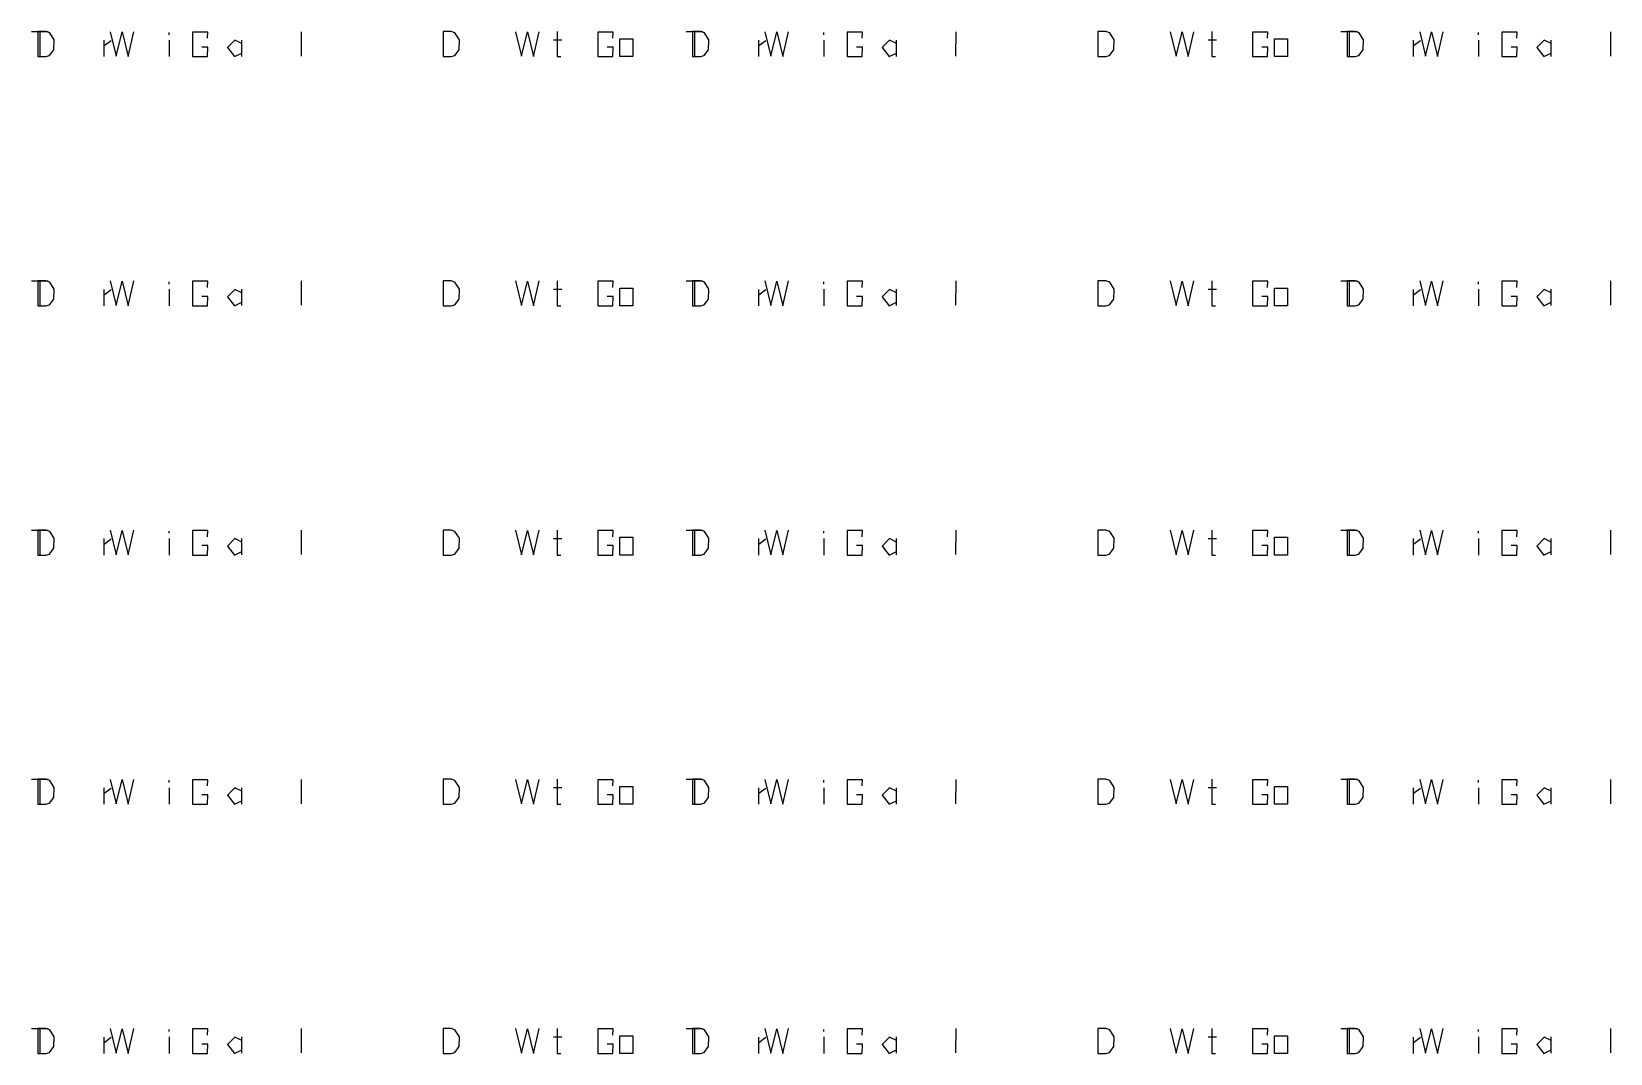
# Model space of a CAD drawing. Header units: millimetres. Extents: x 25 to 194, y 9 to 271.
# Drawn here: x 111.6 to 194.4, y 140.1 to 193.7 of the extents above; entities that cross this region are included whole.
import ezdxf

# ---------------------------------------------------------------- set-up
doc = ezdxf.new("R2010")
doc.units = ezdxf.units.MM
doc.layers.add('Z_entity', color=7, linetype='Continuous')
doc.layers.add('Z_text', color=7, linetype='Continuous')

msp = doc.modelspace()

# ---------------------------------------------------------------- linework, layer by layer
at = {"color": 28, "true_color": 0x0a0a0a}
for p, q in [((111.913, 193.661), (111.908, 192.354)), ((112.341, 193.666), (111.913, 193.661)), ((112.535, 193.595), (112.341, 193.666)), ((112.764, 193.23), (112.535, 193.595)), ((112.756, 192.71), (112.764, 193.23)), ((115.715, 193.655), (116.025, 192.371)), ((116.025, 192.371), (116.335, 193.647)), ((116.335, 193.647), (116.644, 192.356)), ((116.644, 192.356), (116.954, 193.655)), ((120.82, 193.642), (120.031, 193.642)), ((120.031, 193.642), (120.031, 192.354)), ((120.811, 193.311), (120.82, 193.642)), ((111.908, 192.354), (112.331, 192.354)), ((112.331, 192.354), (112.531, 192.407)), ((112.531, 192.407), (112.756, 192.71)), ((120.031, 192.354), (120.811, 192.354)), ((120.82, 192.845), (120.506, 192.845)), ((120.811, 192.354), (120.82, 192.845)), ((167.483, 180.588), (167.478, 179.281)), ((167.911, 180.593), (167.483, 180.588)), ((168.106, 180.522), (167.911, 180.593)), ((168.334, 180.157), (168.106, 180.522)), ((171.285, 180.582), (171.595, 179.298)), ((171.595, 179.298), (171.905, 180.574)), ((171.905, 180.574), (172.215, 179.283)), ((172.215, 179.283), (172.525, 180.582)), ((173.455, 180.588), (173.455, 179.281)), ((176.39, 180.569), (175.601, 180.569)), ((175.601, 180.569), (175.601, 179.281)), ((176.382, 180.238), (176.39, 180.569)), ((180.556, 180.588), (180.551, 179.281)), ((180.984, 180.593), (180.556, 180.588)), ((181.178, 180.522), (180.984, 180.593)), ((181.407, 180.157), (181.178, 180.522)), ((184.358, 180.582), (184.668, 179.298)), ((184.668, 179.298), (184.978, 180.574)), ((184.978, 180.574), (185.288, 179.283)), ((185.288, 179.283), (185.598, 180.582)), ((189.463, 180.569), (188.674, 180.569)), ((188.674, 180.569), (188.674, 179.281)), ((189.455, 180.238), (189.463, 180.569)), ((168.101, 179.334), (168.326, 179.637)), ((168.326, 179.637), (168.334, 180.157)), ((173.265, 180.151), (173.707, 180.151)), ((176.39, 179.772), (176.076, 179.772)), ((176.382, 179.281), (176.39, 179.772)), ((176.753, 180.209), (177.426, 180.209)), ((176.753, 179.281), (176.753, 180.209)), ((177.426, 180.209), (177.426, 179.281)), ((181.174, 179.334), (181.399, 179.637)), ((181.399, 179.637), (181.407, 180.157)), ((189.463, 179.772), (189.149, 179.772)), ((189.455, 179.281), (189.463, 179.772)), ((167.478, 179.281), (167.901, 179.281)), ((167.901, 179.281), (168.101, 179.334)), ((173.455, 179.281), (173.661, 179.281)), ((175.601, 179.281), (176.382, 179.281)), ((177.426, 179.281), (176.753, 179.281)), ((180.551, 179.281), (180.974, 179.281)), ((180.974, 179.281), (181.174, 179.334)), ((188.674, 179.281), (189.455, 179.281)), ((133.162, 167.516), (133.157, 166.208)), ((133.589, 167.52), (133.162, 167.516)), ((133.784, 167.449), (133.589, 167.52)), ((134.013, 167.084), (133.784, 167.449)), ((136.963, 167.509), (137.273, 166.225)), ((137.273, 166.225), (137.583, 167.501)), ((137.583, 167.501), (137.893, 166.21)), ((137.893, 166.21), (138.203, 167.509)), ((139.133, 167.516), (139.133, 166.208)), ((142.069, 167.496), (141.279, 167.496)), ((141.279, 167.496), (141.279, 166.208)), ((142.06, 167.165), (142.069, 167.496)), ((146.235, 167.516), (146.23, 166.208)), ((146.662, 167.52), (146.235, 167.516)), ((146.857, 167.449), (146.662, 167.52)), ((147.086, 167.084), (146.857, 167.449)), ((150.036, 167.509), (150.346, 166.225)), ((150.346, 166.225), (150.656, 167.501)), ((150.656, 167.501), (150.966, 166.21)), ((150.966, 166.21), (151.276, 167.509)), ((155.141, 167.496), (154.352, 167.496)), ((154.352, 167.496), (154.352, 166.208)), ((155.133, 167.165), (155.141, 167.496)), ((133.779, 166.261), (134.005, 166.564)), ((134.005, 166.564), (134.013, 167.084)), ((138.943, 167.078), (139.385, 167.078)), ((142.069, 166.699), (141.755, 166.699)), ((142.06, 166.208), (142.069, 166.699)), ((142.431, 167.136), (143.104, 167.136)), ((142.431, 166.208), (142.431, 167.136)), ((143.104, 167.136), (143.104, 166.208)), ((146.852, 166.261), (147.078, 166.564)), ((147.078, 166.564), (147.086, 167.084)), ((155.141, 166.699), (154.828, 166.699)), ((155.133, 166.208), (155.141, 166.699)), ((133.157, 166.208), (133.58, 166.208)), ((133.58, 166.208), (133.779, 166.261)), ((139.133, 166.208), (139.339, 166.208)), ((141.279, 166.208), (142.06, 166.208)), ((143.104, 166.208), (142.431, 166.208)), ((146.23, 166.208), (146.653, 166.208)), ((146.653, 166.208), (146.852, 166.261)), ((154.352, 166.208), (155.133, 166.208)), ((111.913, 154.443), (111.908, 153.136)), ((112.341, 154.447), (111.913, 154.443)), ((112.535, 154.376), (112.341, 154.447)), ((112.764, 154.011), (112.535, 154.376)), ((112.756, 153.491), (112.764, 154.011)), ((115.715, 154.436), (116.025, 153.152)), ((116.025, 153.152), (116.335, 154.428)), ((116.335, 154.428), (116.644, 153.137)), ((116.644, 153.137), (116.954, 154.436)), ((120.82, 154.423), (120.031, 154.423)), ((120.031, 154.423), (120.031, 153.136)), ((120.811, 154.092), (120.82, 154.423)), ((111.908, 153.136), (112.331, 153.136)), ((112.331, 153.136), (112.531, 153.188)), ((112.531, 153.188), (112.756, 153.491)), ((120.031, 153.136), (120.811, 153.136)), ((120.82, 153.626), (120.506, 153.626)), ((120.811, 153.136), (120.82, 153.626)), ((167.483, 141.37), (167.478, 140.063)), ((167.911, 141.374), (167.483, 141.37)), ((168.106, 141.303), (167.911, 141.374)), ((168.334, 140.938), (168.106, 141.303)), ((168.326, 140.418), (168.334, 140.938)), ((171.285, 141.363), (171.595, 140.079)), ((171.595, 140.079), (171.905, 141.356)), ((171.905, 141.356), (172.215, 140.064)), ((172.215, 140.064), (172.525, 141.363)), ((173.265, 140.932), (173.707, 140.932)), ((173.455, 141.37), (173.455, 140.063)), ((176.39, 141.35), (175.601, 141.35)), ((175.601, 141.35), (175.601, 140.063)), ((176.382, 141.019), (176.39, 141.35)), ((176.753, 140.99), (177.426, 140.99)), ((176.753, 140.063), (176.753, 140.99)), ((177.426, 140.99), (177.426, 140.063)), ((180.556, 141.37), (180.551, 140.063)), ((180.984, 141.374), (180.556, 141.37)), ((181.178, 141.303), (180.984, 141.374)), ((181.407, 140.938), (181.178, 141.303)), ((181.399, 140.418), (181.407, 140.938)), ((184.358, 141.363), (184.668, 140.079)), ((184.668, 140.079), (184.978, 141.356)), ((184.978, 141.356), (185.288, 140.064)), ((185.288, 140.064), (185.598, 141.363)), ((189.463, 141.35), (188.674, 141.35)), ((188.674, 141.35), (188.674, 140.063)), ((189.455, 141.019), (189.463, 141.35)), ((167.478, 140.063), (167.901, 140.063)), ((167.901, 140.063), (168.101, 140.115)), ((168.101, 140.115), (168.326, 140.418)), ((173.455, 140.063), (173.661, 140.063)), ((175.601, 140.063), (176.382, 140.063)), ((176.39, 140.553), (176.076, 140.553)), ((176.382, 140.063), (176.39, 140.553)), ((177.426, 140.063), (176.753, 140.063)), ((180.551, 140.063), (180.974, 140.063)), ((180.974, 140.063), (181.174, 140.115)), ((181.174, 140.115), (181.399, 140.418)), ((188.674, 140.063), (189.455, 140.063)), ((189.463, 140.553), (189.149, 140.553)), ((189.455, 140.063), (189.463, 140.553))]:
    msp.add_line(p, q, dxfattribs=at)
at = {"color": 28, "true_color": 0x0d0d0d}
for p, q in [((145.908, 193.661), (146.772, 193.661)), ((146.338, 193.661), (146.338, 192.354)), ((149.696, 193.217), (149.696, 192.354)), ((149.706, 192.927), (150.073, 193.202)), ((153.122, 193.222), (153.122, 192.354)), ((153.127, 193.497), (153.127, 193.613)), ((156.563, 193.217), (156.171, 192.826)), ((156.925, 193.033), (156.563, 193.217)), ((156.92, 193.222), (156.92, 192.362)), ((160.037, 193.656), (160.032, 192.381)), ((156.171, 192.826), (156.553, 192.354)), ((156.553, 192.354), (156.925, 192.541)), ((111.586, 180.588), (112.451, 180.588)), ((112.016, 180.588), (112.016, 179.281)), ((118.805, 180.424), (118.805, 180.54)), ((125.715, 180.583), (125.711, 179.308)), ((115.374, 180.144), (115.374, 179.281)), ((115.384, 179.854), (115.751, 180.129)), ((118.8, 180.149), (118.8, 179.281)), ((122.241, 180.144), (121.85, 179.753)), ((121.85, 179.753), (122.231, 179.281)), ((122.603, 179.96), (122.241, 180.144)), ((122.599, 180.149), (122.599, 179.289)), ((122.231, 179.281), (122.603, 179.468)), ((180.229, 167.515), (181.094, 167.515)), ((180.659, 167.515), (180.659, 166.208)), ((187.448, 167.351), (187.448, 167.467)), ((194.359, 167.511), (194.354, 166.235)), ((184.018, 167.071), (184.018, 166.208)), ((184.027, 166.781), (184.394, 167.057)), ((187.444, 167.076), (187.444, 166.208)), ((190.884, 167.071), (190.493, 166.68)), ((190.493, 166.68), (190.875, 166.208)), ((190.875, 166.208), (191.247, 166.395)), ((191.247, 166.887), (190.884, 167.071)), ((191.242, 167.076), (191.242, 166.216)), ((145.908, 154.442), (146.772, 154.442)), ((146.338, 154.442), (146.338, 153.136)), ((149.696, 153.998), (149.696, 153.136)), ((149.706, 153.708), (150.073, 153.984)), ((153.122, 154.003), (153.122, 153.136)), ((153.127, 154.278), (153.127, 154.394)), ((156.563, 153.998), (156.171, 153.607)), ((156.925, 153.815), (156.563, 153.998)), ((156.92, 154.003), (156.92, 153.143)), ((160.037, 154.438), (160.032, 153.162)), ((156.171, 153.607), (156.553, 153.136)), ((156.553, 153.136), (156.925, 153.322)), ((111.586, 141.369), (112.451, 141.369)), ((112.016, 141.369), (112.016, 140.063)), ((115.374, 140.925), (115.374, 140.063)), ((115.384, 140.635), (115.751, 140.911)), ((118.8, 140.93), (118.8, 140.063)), ((118.805, 141.205), (118.805, 141.321)), ((122.241, 140.925), (121.85, 140.534)), ((122.603, 140.742), (122.241, 140.925)), ((122.599, 140.93), (122.599, 140.07)), ((125.715, 141.365), (125.711, 140.089)), ((121.85, 140.534), (122.231, 140.063)), ((122.231, 140.063), (122.603, 140.249))]:
    msp.add_line(p, q, dxfattribs=at)
at = {"layer": 'Z_entity', "color": 28, "true_color": 0x0b0b0b}
for p, q in [((111.586, 193.661), (112.451, 193.661)), ((112.016, 193.661), (112.016, 192.354)), ((115.374, 193.217), (115.374, 192.354)), ((115.384, 192.927), (115.751, 193.202)), ((118.8, 193.222), (118.8, 192.354)), ((118.805, 193.497), (118.805, 193.613)), ((122.241, 193.217), (121.85, 192.826)), ((122.603, 193.033), (122.241, 193.217)), ((122.599, 193.222), (122.599, 192.362)), ((125.715, 193.656), (125.711, 192.381)), ((121.85, 192.826), (122.231, 192.354)), ((122.231, 192.354), (122.603, 192.541)), ((180.229, 180.588), (181.094, 180.588)), ((180.659, 180.588), (180.659, 179.281)), ((187.448, 180.424), (187.448, 180.54)), ((194.359, 180.583), (194.354, 179.308)), ((184.018, 180.144), (184.018, 179.281)), ((184.027, 179.854), (184.394, 180.129)), ((187.444, 180.149), (187.444, 179.281)), ((190.884, 180.144), (190.493, 179.753)), ((190.493, 179.753), (190.875, 179.281)), ((191.247, 179.96), (190.884, 180.144)), ((191.242, 180.149), (191.242, 179.289)), ((190.875, 179.281), (191.247, 179.468)), ((145.908, 167.515), (146.772, 167.515)), ((146.338, 167.515), (146.338, 166.208)), ((153.127, 167.351), (153.127, 167.467)), ((160.037, 167.511), (160.032, 166.235)), ((149.696, 167.071), (149.696, 166.208)), ((149.706, 166.781), (150.073, 167.057)), ((153.122, 167.076), (153.122, 166.208)), ((156.563, 167.071), (156.171, 166.68)), ((156.171, 166.68), (156.553, 166.208)), ((156.553, 166.208), (156.925, 166.395)), ((156.925, 166.887), (156.563, 167.071)), ((156.92, 167.076), (156.92, 166.216)), ((111.586, 154.442), (112.451, 154.442)), ((112.016, 154.442), (112.016, 153.136)), ((115.374, 153.998), (115.374, 153.136)), ((115.384, 153.708), (115.751, 153.984)), ((118.8, 154.003), (118.8, 153.136)), ((118.805, 154.278), (118.805, 154.394)), ((122.241, 153.998), (121.85, 153.607)), ((122.603, 153.815), (122.241, 153.998)), ((122.599, 154.003), (122.599, 153.143)), ((125.715, 154.438), (125.711, 153.162)), ((121.85, 153.607), (122.231, 153.136)), ((122.231, 153.136), (122.603, 153.322)), ((180.229, 141.369), (181.094, 141.369)), ((180.659, 141.369), (180.659, 140.063)), ((184.018, 140.925), (184.018, 140.063)), ((184.027, 140.635), (184.394, 140.911)), ((187.444, 140.93), (187.444, 140.063)), ((187.448, 141.205), (187.448, 141.321)), ((190.884, 140.925), (190.493, 140.534)), ((191.247, 140.742), (190.884, 140.925)), ((191.242, 140.93), (191.242, 140.07)), ((194.359, 141.365), (194.354, 140.089)), ((190.493, 140.534), (190.875, 140.063)), ((190.875, 140.063), (191.247, 140.249))]:
    msp.add_line(p, q, dxfattribs=at)
at = {"layer": 'Z_entity', "color": 28, "true_color": 0x0e0e0e}
for p, q in [((167.483, 193.661), (167.478, 192.354)), ((167.911, 193.666), (167.483, 193.661)), ((168.106, 193.595), (167.911, 193.666)), ((168.334, 193.23), (168.106, 193.595)), ((168.326, 192.71), (168.334, 193.23)), ((171.285, 193.655), (171.595, 192.371)), ((171.595, 192.371), (171.905, 193.647)), ((171.905, 193.647), (172.215, 192.356)), ((172.215, 192.356), (172.525, 193.655)), ((173.265, 193.224), (173.707, 193.224)), ((173.455, 193.661), (173.455, 192.354)), ((176.39, 193.642), (175.601, 193.642)), ((175.601, 193.642), (175.601, 192.354)), ((176.382, 193.311), (176.39, 193.642)), ((176.753, 193.282), (177.426, 193.282)), ((176.753, 192.354), (176.753, 193.282)), ((177.426, 193.282), (177.426, 192.354)), ((180.556, 193.661), (180.551, 192.354)), ((180.984, 193.666), (180.556, 193.661)), ((181.178, 193.595), (180.984, 193.666)), ((181.407, 193.23), (181.178, 193.595)), ((181.399, 192.71), (181.407, 193.23)), ((184.358, 193.655), (184.668, 192.371)), ((184.668, 192.371), (184.978, 193.647)), ((184.978, 193.647), (185.288, 192.356)), ((185.288, 192.356), (185.598, 193.655)), ((189.463, 193.642), (188.674, 193.642)), ((188.674, 193.642), (188.674, 192.354)), ((189.455, 193.311), (189.463, 193.642)), ((167.478, 192.354), (167.901, 192.354)), ((167.901, 192.354), (168.101, 192.407)), ((168.101, 192.407), (168.326, 192.71)), ((173.455, 192.354), (173.661, 192.354)), ((175.601, 192.354), (176.382, 192.354)), ((176.39, 192.845), (176.076, 192.845)), ((176.382, 192.354), (176.39, 192.845)), ((177.426, 192.354), (176.753, 192.354)), ((180.551, 192.354), (180.974, 192.354)), ((180.974, 192.354), (181.174, 192.407)), ((181.174, 192.407), (181.399, 192.71)), ((188.674, 192.354), (189.455, 192.354)), ((189.463, 192.845), (189.149, 192.845)), ((189.455, 192.354), (189.463, 192.845)), ((133.162, 180.588), (133.157, 179.281)), ((133.589, 180.593), (133.162, 180.588)), ((133.784, 180.522), (133.589, 180.593)), ((134.013, 180.157), (133.784, 180.522)), ((136.963, 180.582), (137.273, 179.298)), ((137.273, 179.298), (137.583, 180.574)), ((137.583, 180.574), (137.893, 179.283)), ((137.893, 179.283), (138.203, 180.582)), ((139.133, 180.588), (139.133, 179.281)), ((142.069, 180.569), (141.279, 180.569)), ((141.279, 180.569), (141.279, 179.281)), ((142.06, 180.238), (142.069, 180.569)), ((146.235, 180.588), (146.23, 179.281)), ((146.662, 180.593), (146.235, 180.588)), ((146.857, 180.522), (146.662, 180.593)), ((147.086, 180.157), (146.857, 180.522)), ((150.036, 180.582), (150.346, 179.298)), ((150.346, 179.298), (150.656, 180.574)), ((150.656, 180.574), (150.966, 179.283)), ((150.966, 179.283), (151.276, 180.582)), ((155.141, 180.569), (154.352, 180.569)), ((154.352, 180.569), (154.352, 179.281)), ((155.133, 180.238), (155.141, 180.569)), ((133.779, 179.334), (134.005, 179.637)), ((134.005, 179.637), (134.013, 180.157)), ((138.943, 180.151), (139.385, 180.151)), ((142.069, 179.772), (141.755, 179.772)), ((142.06, 179.281), (142.069, 179.772)), ((142.431, 180.209), (143.104, 180.209)), ((142.431, 179.281), (142.431, 180.209)), ((143.104, 180.209), (143.104, 179.281)), ((146.852, 179.334), (147.078, 179.637)), ((147.078, 179.637), (147.086, 180.157)), ((155.141, 179.772), (154.828, 179.772)), ((155.133, 179.281), (155.141, 179.772)), ((133.157, 179.281), (133.58, 179.281)), ((133.58, 179.281), (133.779, 179.334)), ((139.133, 179.281), (139.339, 179.281)), ((141.279, 179.281), (142.06, 179.281)), ((143.104, 179.281), (142.431, 179.281)), ((146.23, 179.281), (146.653, 179.281)), ((146.653, 179.281), (146.852, 179.334)), ((154.352, 179.281), (155.133, 179.281)), ((111.913, 167.516), (111.908, 166.208)), ((112.341, 167.52), (111.913, 167.516)), ((112.535, 167.449), (112.341, 167.52)), ((112.764, 167.084), (112.535, 167.449)), ((115.715, 167.509), (116.025, 166.225)), ((116.025, 166.225), (116.335, 167.501)), ((116.335, 167.501), (116.644, 166.21)), ((116.644, 166.21), (116.954, 167.509)), ((120.82, 167.496), (120.031, 167.496)), ((120.031, 167.496), (120.031, 166.208)), ((120.811, 167.165), (120.82, 167.496)), ((112.531, 166.261), (112.756, 166.564)), ((112.756, 166.564), (112.764, 167.084)), ((120.82, 166.699), (120.506, 166.699)), ((120.811, 166.208), (120.82, 166.699)), ((111.908, 166.208), (112.331, 166.208)), ((112.331, 166.208), (112.531, 166.261)), ((120.031, 166.208), (120.811, 166.208)), ((167.483, 154.443), (167.478, 153.136)), ((167.911, 154.447), (167.483, 154.443)), ((168.106, 154.376), (167.911, 154.447)), ((168.334, 154.011), (168.106, 154.376)), ((168.326, 153.491), (168.334, 154.011)), ((171.285, 154.436), (171.595, 153.152)), ((171.595, 153.152), (171.905, 154.428)), ((171.905, 154.428), (172.215, 153.137)), ((172.215, 153.137), (172.525, 154.436)), ((173.265, 154.005), (173.707, 154.005)), ((173.455, 154.443), (173.455, 153.136)), ((176.39, 154.423), (175.601, 154.423)), ((175.601, 154.423), (175.601, 153.136)), ((176.382, 154.092), (176.39, 154.423)), ((176.753, 154.063), (177.426, 154.063)), ((176.753, 153.136), (176.753, 154.063)), ((177.426, 154.063), (177.426, 153.136)), ((180.556, 154.443), (180.551, 153.136)), ((180.984, 154.447), (180.556, 154.443)), ((181.178, 154.376), (180.984, 154.447)), ((181.407, 154.011), (181.178, 154.376)), ((181.399, 153.491), (181.407, 154.011)), ((184.358, 154.436), (184.668, 153.152)), ((184.668, 153.152), (184.978, 154.428)), ((184.978, 154.428), (185.288, 153.137)), ((185.288, 153.137), (185.598, 154.436)), ((189.463, 154.423), (188.674, 154.423)), ((188.674, 154.423), (188.674, 153.136)), ((189.455, 154.092), (189.463, 154.423)), ((167.478, 153.136), (167.901, 153.136)), ((167.901, 153.136), (168.101, 153.188)), ((168.101, 153.188), (168.326, 153.491)), ((173.455, 153.136), (173.661, 153.136)), ((175.601, 153.136), (176.382, 153.136)), ((176.39, 153.626), (176.076, 153.626)), ((176.382, 153.136), (176.39, 153.626)), ((177.426, 153.136), (176.753, 153.136)), ((180.551, 153.136), (180.974, 153.136)), ((180.974, 153.136), (181.174, 153.188)), ((181.174, 153.188), (181.399, 153.491)), ((188.674, 153.136), (189.455, 153.136)), ((189.463, 153.626), (189.149, 153.626)), ((189.455, 153.136), (189.463, 153.626)), ((133.162, 141.37), (133.157, 140.063)), ((133.589, 141.374), (133.162, 141.37)), ((133.784, 141.303), (133.589, 141.374)), ((134.013, 140.938), (133.784, 141.303)), ((134.005, 140.418), (134.013, 140.938)), ((136.963, 141.363), (137.273, 140.079)), ((137.273, 140.079), (137.583, 141.356)), ((137.583, 141.356), (137.893, 140.064)), ((137.893, 140.064), (138.203, 141.363)), ((138.943, 140.932), (139.385, 140.932)), ((139.133, 141.37), (139.133, 140.063)), ((142.069, 141.35), (141.279, 141.35)), ((141.279, 141.35), (141.279, 140.063)), ((142.06, 141.019), (142.069, 141.35)), ((142.431, 140.99), (143.104, 140.99)), ((142.431, 140.063), (142.431, 140.99)), ((143.104, 140.99), (143.104, 140.063)), ((146.235, 141.37), (146.23, 140.063)), ((146.662, 141.374), (146.235, 141.37)), ((146.857, 141.303), (146.662, 141.374)), ((147.086, 140.938), (146.857, 141.303)), ((147.078, 140.418), (147.086, 140.938)), ((150.036, 141.363), (150.346, 140.079)), ((150.346, 140.079), (150.656, 141.356)), ((150.656, 141.356), (150.966, 140.064)), ((150.966, 140.064), (151.276, 141.363)), ((155.141, 141.35), (154.352, 141.35)), ((154.352, 141.35), (154.352, 140.063)), ((155.133, 141.019), (155.141, 141.35)), ((133.157, 140.063), (133.58, 140.063)), ((133.58, 140.063), (133.779, 140.115)), ((133.779, 140.115), (134.005, 140.418)), ((139.133, 140.063), (139.339, 140.063)), ((141.279, 140.063), (142.06, 140.063)), ((142.069, 140.553), (141.755, 140.553)), ((142.06, 140.063), (142.069, 140.553)), ((143.104, 140.063), (142.431, 140.063)), ((146.23, 140.063), (146.653, 140.063)), ((146.653, 140.063), (146.852, 140.115)), ((146.852, 140.115), (147.078, 140.418)), ((154.352, 140.063), (155.133, 140.063)), ((155.141, 140.553), (154.828, 140.553)), ((155.133, 140.063), (155.141, 140.553))]:
    msp.add_line(p, q, dxfattribs=at)
at = {"layer": 'Z_text', "color": 28, "true_color": 0x0c0c0c}
for p, q in [((133.162, 193.661), (133.157, 192.354)), ((133.589, 193.666), (133.162, 193.661)), ((133.784, 193.595), (133.589, 193.666)), ((134.013, 193.23), (133.784, 193.595)), ((134.005, 192.71), (134.013, 193.23)), ((136.963, 193.655), (137.273, 192.371)), ((137.273, 192.371), (137.583, 193.647)), ((137.583, 193.647), (137.893, 192.356)), ((137.893, 192.356), (138.203, 193.655)), ((138.943, 193.224), (139.385, 193.224)), ((139.133, 193.661), (139.133, 192.354)), ((142.069, 193.642), (141.279, 193.642)), ((141.279, 193.642), (141.279, 192.354)), ((142.06, 193.311), (142.069, 193.642)), ((142.431, 193.282), (143.104, 193.282)), ((142.431, 192.354), (142.431, 193.282)), ((143.104, 193.282), (143.104, 192.354)), ((146.235, 193.661), (146.23, 192.354)), ((146.662, 193.666), (146.235, 193.661)), ((146.857, 193.595), (146.662, 193.666)), ((147.086, 193.23), (146.857, 193.595)), ((147.078, 192.71), (147.086, 193.23)), ((150.036, 193.655), (150.346, 192.371)), ((150.346, 192.371), (150.656, 193.647)), ((150.656, 193.647), (150.966, 192.356)), ((150.966, 192.356), (151.276, 193.655)), ((155.141, 193.642), (154.352, 193.642)), ((154.352, 193.642), (154.352, 192.354)), ((155.133, 193.311), (155.141, 193.642)), ((133.157, 192.354), (133.58, 192.354)), ((133.58, 192.354), (133.779, 192.407)), ((133.779, 192.407), (134.005, 192.71)), ((139.133, 192.354), (139.339, 192.354)), ((141.279, 192.354), (142.06, 192.354)), ((142.069, 192.845), (141.755, 192.845)), ((142.06, 192.354), (142.069, 192.845)), ((143.104, 192.354), (142.431, 192.354)), ((146.23, 192.354), (146.653, 192.354)), ((146.653, 192.354), (146.852, 192.407)), ((146.852, 192.407), (147.078, 192.71)), ((154.352, 192.354), (155.133, 192.354)), ((155.141, 192.845), (154.828, 192.845)), ((155.133, 192.354), (155.141, 192.845)), ((111.913, 180.588), (111.908, 179.281)), ((112.341, 180.593), (111.913, 180.588)), ((112.535, 180.522), (112.341, 180.593)), ((112.764, 180.157), (112.535, 180.522)), ((115.715, 180.582), (116.025, 179.298)), ((116.025, 179.298), (116.335, 180.574)), ((116.335, 180.574), (116.644, 179.283)), ((116.644, 179.283), (116.954, 180.582)), ((120.82, 180.569), (120.031, 180.569)), ((120.031, 180.569), (120.031, 179.281)), ((120.811, 180.238), (120.82, 180.569)), ((112.531, 179.334), (112.756, 179.637)), ((112.756, 179.637), (112.764, 180.157)), ((120.82, 179.772), (120.506, 179.772)), ((120.811, 179.281), (120.82, 179.772)), ((111.908, 179.281), (112.331, 179.281)), ((112.331, 179.281), (112.531, 179.334)), ((120.031, 179.281), (120.811, 179.281)), ((167.483, 167.516), (167.478, 166.208)), ((167.911, 167.52), (167.483, 167.516)), ((168.106, 167.449), (167.911, 167.52)), ((168.334, 167.084), (168.106, 167.449)), ((171.285, 167.509), (171.595, 166.225)), ((171.595, 166.225), (171.905, 167.501)), ((171.905, 167.501), (172.215, 166.21)), ((172.215, 166.21), (172.525, 167.509)), ((173.455, 167.516), (173.455, 166.208)), ((176.39, 167.496), (175.601, 167.496)), ((175.601, 167.496), (175.601, 166.208)), ((176.382, 167.165), (176.39, 167.496)), ((180.556, 167.516), (180.551, 166.208)), ((180.984, 167.52), (180.556, 167.516)), ((181.178, 167.449), (180.984, 167.52)), ((181.407, 167.084), (181.178, 167.449)), ((184.358, 167.509), (184.668, 166.225)), ((184.668, 166.225), (184.978, 167.501)), ((184.978, 167.501), (185.288, 166.21)), ((185.288, 166.21), (185.598, 167.509)), ((189.463, 167.496), (188.674, 167.496)), ((188.674, 167.496), (188.674, 166.208)), ((189.455, 167.165), (189.463, 167.496)), ((168.101, 166.261), (168.326, 166.564)), ((168.326, 166.564), (168.334, 167.084)), ((173.265, 167.078), (173.707, 167.078)), ((176.39, 166.699), (176.076, 166.699)), ((176.382, 166.208), (176.39, 166.699)), ((176.753, 167.136), (177.426, 167.136)), ((176.753, 166.208), (176.753, 167.136)), ((177.426, 167.136), (177.426, 166.208)), ((181.174, 166.261), (181.399, 166.564)), ((181.399, 166.564), (181.407, 167.084)), ((189.463, 166.699), (189.149, 166.699)), ((189.455, 166.208), (189.463, 166.699)), ((167.478, 166.208), (167.901, 166.208)), ((167.901, 166.208), (168.101, 166.261)), ((173.455, 166.208), (173.661, 166.208)), ((175.601, 166.208), (176.382, 166.208)), ((177.426, 166.208), (176.753, 166.208)), ((180.551, 166.208), (180.974, 166.208)), ((180.974, 166.208), (181.174, 166.261)), ((188.674, 166.208), (189.455, 166.208)), ((133.162, 154.443), (133.157, 153.136)), ((133.589, 154.447), (133.162, 154.443)), ((133.784, 154.376), (133.589, 154.447)), ((134.013, 154.011), (133.784, 154.376)), ((134.005, 153.491), (134.013, 154.011)), ((136.963, 154.436), (137.273, 153.152)), ((137.273, 153.152), (137.583, 154.428)), ((137.583, 154.428), (137.893, 153.137)), ((137.893, 153.137), (138.203, 154.436)), ((138.943, 154.005), (139.385, 154.005)), ((139.133, 154.443), (139.133, 153.136)), ((142.069, 154.423), (141.279, 154.423)), ((141.279, 154.423), (141.279, 153.136)), ((142.06, 154.092), (142.069, 154.423)), ((142.431, 154.063), (143.104, 154.063)), ((142.431, 153.136), (142.431, 154.063)), ((143.104, 154.063), (143.104, 153.136)), ((146.235, 154.443), (146.23, 153.136)), ((146.662, 154.447), (146.235, 154.443)), ((146.857, 154.376), (146.662, 154.447)), ((147.086, 154.011), (146.857, 154.376)), ((147.078, 153.491), (147.086, 154.011)), ((150.036, 154.436), (150.346, 153.152)), ((150.346, 153.152), (150.656, 154.428)), ((150.656, 154.428), (150.966, 153.137)), ((150.966, 153.137), (151.276, 154.436)), ((155.141, 154.423), (154.352, 154.423)), ((154.352, 154.423), (154.352, 153.136)), ((155.133, 154.092), (155.141, 154.423)), ((133.157, 153.136), (133.58, 153.136)), ((133.58, 153.136), (133.779, 153.188)), ((133.779, 153.188), (134.005, 153.491)), ((139.133, 153.136), (139.339, 153.136)), ((141.279, 153.136), (142.06, 153.136)), ((142.069, 153.626), (141.755, 153.626)), ((142.06, 153.136), (142.069, 153.626)), ((143.104, 153.136), (142.431, 153.136)), ((146.23, 153.136), (146.653, 153.136)), ((146.653, 153.136), (146.852, 153.188)), ((146.852, 153.188), (147.078, 153.491)), ((154.352, 153.136), (155.133, 153.136)), ((155.141, 153.626), (154.828, 153.626)), ((155.133, 153.136), (155.141, 153.626)), ((111.913, 141.37), (111.908, 140.063)), ((112.341, 141.374), (111.913, 141.37)), ((112.535, 141.303), (112.341, 141.374)), ((112.764, 140.938), (112.535, 141.303)), ((112.756, 140.418), (112.764, 140.938)), ((115.715, 141.363), (116.025, 140.079)), ((116.025, 140.079), (116.335, 141.356)), ((116.335, 141.356), (116.644, 140.064)), ((116.644, 140.064), (116.954, 141.363)), ((120.82, 141.35), (120.031, 141.35)), ((120.031, 141.35), (120.031, 140.063)), ((120.811, 141.019), (120.82, 141.35)), ((111.908, 140.063), (112.331, 140.063)), ((112.331, 140.063), (112.531, 140.115)), ((112.531, 140.115), (112.756, 140.418)), ((120.031, 140.063), (120.811, 140.063)), ((120.82, 140.553), (120.506, 140.553)), ((120.811, 140.063), (120.82, 140.553))]:
    msp.add_line(p, q, dxfattribs=at)
at = {"layer": 'Z_text', "color": 250, "true_color": 0x0f0f0f}
for p, q in [((180.229, 193.661), (181.094, 193.661)), ((180.659, 193.661), (180.659, 192.354)), ((184.018, 193.217), (184.018, 192.354)), ((184.027, 192.927), (184.394, 193.202)), ((187.444, 193.222), (187.444, 192.354)), ((187.448, 193.497), (187.448, 193.613)), ((190.884, 193.217), (190.493, 192.826)), ((191.247, 193.033), (190.884, 193.217)), ((191.242, 193.222), (191.242, 192.362)), ((194.359, 193.656), (194.354, 192.381)), ((190.493, 192.826), (190.875, 192.354)), ((190.875, 192.354), (191.247, 192.541)), ((145.908, 180.588), (146.772, 180.588)), ((146.338, 180.588), (146.338, 179.281)), ((153.127, 180.424), (153.127, 180.54)), ((160.037, 180.583), (160.032, 179.308)), ((149.696, 180.144), (149.696, 179.281)), ((149.706, 179.854), (150.073, 180.129)), ((153.122, 180.149), (153.122, 179.281)), ((156.563, 180.144), (156.171, 179.753)), ((156.171, 179.753), (156.553, 179.281)), ((156.925, 179.96), (156.563, 180.144)), ((156.92, 180.149), (156.92, 179.289)), ((156.553, 179.281), (156.925, 179.468)), ((111.586, 167.515), (112.451, 167.515)), ((112.016, 167.515), (112.016, 166.208)), ((118.805, 167.351), (118.805, 167.467)), ((125.715, 167.511), (125.711, 166.235)), ((115.374, 167.071), (115.374, 166.208)), ((115.384, 166.781), (115.751, 167.057)), ((118.8, 167.076), (118.8, 166.208)), ((122.241, 167.071), (121.85, 166.68)), ((121.85, 166.68), (122.231, 166.208)), ((122.231, 166.208), (122.603, 166.395)), ((122.603, 166.887), (122.241, 167.071)), ((122.599, 167.076), (122.599, 166.216)), ((180.229, 154.442), (181.094, 154.442)), ((180.659, 154.442), (180.659, 153.136)), ((184.018, 153.998), (184.018, 153.136)), ((184.027, 153.708), (184.394, 153.984)), ((187.444, 154.003), (187.444, 153.136)), ((187.448, 154.278), (187.448, 154.394)), ((190.884, 153.998), (190.493, 153.607)), ((191.247, 153.815), (190.884, 153.998)), ((191.242, 154.003), (191.242, 153.143)), ((194.359, 154.438), (194.354, 153.162)), ((190.493, 153.607), (190.875, 153.136)), ((190.875, 153.136), (191.247, 153.322)), ((145.908, 141.369), (146.772, 141.369)), ((146.338, 141.369), (146.338, 140.063)), ((149.696, 140.925), (149.696, 140.063)), ((149.706, 140.635), (150.073, 140.911)), ((153.122, 140.93), (153.122, 140.063)), ((153.127, 141.205), (153.127, 141.321)), ((156.563, 140.925), (156.171, 140.534)), ((156.925, 140.742), (156.563, 140.925)), ((156.92, 140.93), (156.92, 140.07)), ((160.037, 141.365), (160.032, 140.089)), ((156.171, 140.534), (156.553, 140.063)), ((156.553, 140.063), (156.925, 140.249))]:
    msp.add_line(p, q, dxfattribs=at)

doc.saveas('drawing.dxf')
